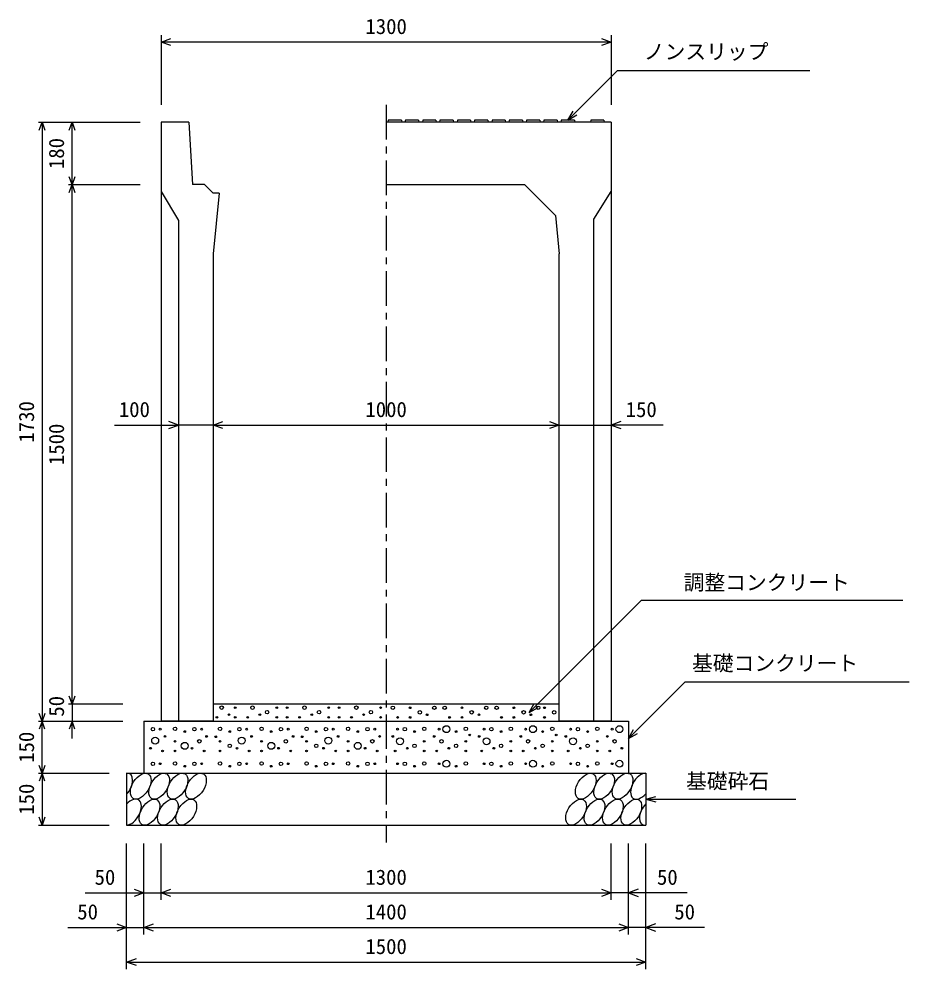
# Model space of a CAD drawing. Units: millimetres, scale not verified. Extents: x -16800 to 16800, y -5940 to 5940.
# Drawn here: x 7339 to 9911, y -2928 to -184 of the extents above; entities that cross this region are included whole.
import ezdxf
from ezdxf.enums import TextEntityAlignment as Align

# ---------------------------------------------------------------- set-up
doc = ezdxf.new("R2010")
doc.units = ezdxf.units.MM
doc.header["$LTSCALE"] = 20
doc.linetypes.add('CHAIN1', pattern=[8, 5, -1, 1, -1])
for name, color, linetype, lineweight in [('0-0_DIM', 7, 'Continuous', 25), ('0-2_HATCH', 6, 'Continuous', 25), ('0-5_OUTLINE', 3, 'Continuous', 25)]:
    doc.layers.add(name, color=color, linetype=linetype, lineweight=lineweight)
doc.styles.add('ＭＳ ゴシック', font='')
doc.styles.get('ＭＳ ゴシック').set_extended_font_data('MS Gothic')

msp = doc.modelspace()

# ---------------------------------------------------------------- linework, layer by layer
at = {"layer": '0-0_DIM'}
for p, q in [((7750.08, -230.32), (7750.08, -432.06)), ((9050.08, -230.32), (9050.08, -432.06)), ((9050.08, -250.32), (7750.08, -250.32)), ((8924.88, -475.56), (9067.09, -333.35)), ((9623.98, -333.35), (9067.09, -333.35)), ((8924.88, -475.56), (8939.88, -449.58)), ((8924.88, -475.56), (8950.86, -460.56)), ((7395.8, -482.06), (7689.13, -482.06)), ((7405.8, -482.06), (7405.8, -2212.06)), ((7492.46, -662.06), (7492.46, -482.06)), ((7482.46, -662.06), (7689.13, -662.06)), ((7492.46, -2162.06), (7492.46, -662.06)), ((7615.42, -1356.61), (7800, -1356.61)), ((7900, -1356.61), (7800, -1356.61)), ((7900, -1356.61), (8900, -1356.61)), ((8900, -1356.61), (9050, -1356.61)), ((9200, -1356.61), (9050, -1356.61)), ((9263.65, -2098.38), (9100, -2262.04)), ((9263.65, -2098.38), (9910.53, -2098.38)), ((7482.46, -2162.06), (7639.13, -2162.06)), ((7492.46, -2162.06), (7492.46, -2212.06)), ((8812.94, -2187.04), (8827.94, -2161.06)), ((8812.94, -2187.04), (8838.92, -2172.04)), ((7395.8, -2212.06), (7639.13, -2212.06)), ((7405.8, -2362.06), (7405.8, -2212.06)), ((7492.46, -2262.06), (7492.46, -2212.06)), ((9100, -2262.04), (9115, -2236.06)), ((9100, -2262.04), (9125.98, -2247.04)), ((7395.8, -2362.06), (7600, -2362.06)), ((7405.8, -2362.06), (7405.8, -2512.06)), ((9150, -2437.04), (9178.98, -2429.27)), ((9150, -2437.04), (9583.31, -2437.04)), ((9150, -2437.04), (9178.98, -2444.8)), ((7395.8, -2512.06), (7600, -2512.06)), ((7650, -2927.58), (7650, -2565.23)), ((7700, -2827.58), (7700, -2565.23)), ((7750, -2727.58), (7750, -2565.23)), ((9050, -2727.58), (9050, -2565.23)), ((9100, -2827.58), (9100, -2565.23)), ((9150, -2927.58), (9150, -2565.23)), ((7530, -2707.58), (7750, -2707.58)), ((7750, -2707.58), (9050, -2707.58)), ((9270, -2707.58), (9050, -2707.58)), ((7480, -2807.58), (7700, -2807.58)), ((7700, -2807.58), (9100, -2807.58)), ((9320, -2807.58), (9100, -2807.58)), ((7650, -2907.58), (9150, -2907.58))]:
    msp.add_line(p, q, dxfattribs=at)
at = {"layer": '0-0_DIM', "linetype": 'CHAIN1'}
msp.add_line((8400, -432.06), (8400, -2562.06), dxfattribs=at)
at = {"layer": '0-0_DIM'}
for points in [[(7778.3, -260.58), (7750.11, -250.32), (7778.3, -240.06)], [(9021.92, -240.06), (9050.11, -250.32), (9021.92, -260.58)], [(7397.59, -504.61), (7405.8, -482.06), (7414.01, -504.61)], [(7484.26, -504.61), (7492.46, -482.06), (7500.67, -504.61)], [(7500.67, -639.51), (7492.46, -662.06), (7484.26, -639.51)], [(7484.26, -684.61), (7492.46, -662.06), (7500.67, -684.61)], [(7771.81, -1366.88), (7800, -1356.61), (7771.81, -1346.35)], [(7928.19, -1366.88), (7900, -1356.61), (7928.19, -1346.35)], [(8871.81, -1346.35), (8900, -1356.61), (8871.81, -1366.88)], [(9078.19, -1346.35), (9050, -1356.61), (9078.19, -1366.88)], [(8812.94, -2187.04), (9137.4, -1862.57), (9893.02, -1862.57)], [(7500.67, -2139.51), (7492.46, -2162.06), (7484.26, -2139.51)], [(7414.01, -2189.51), (7405.8, -2212.06), (7397.59, -2189.51)], [(7414.01, -2234.61), (7405.8, -2212.06), (7397.59, -2234.61)], [(7500.67, -2234.61), (7492.46, -2212.06), (7484.26, -2234.61)], [(7414.01, -2339.51), (7405.8, -2362.06), (7397.59, -2339.51)], [(7414.01, -2384.61), (7405.8, -2362.06), (7397.59, -2384.61)], [(7414.01, -2489.51), (7405.8, -2512.06), (7397.59, -2489.51)], [(7671.81, -2697.32), (7700, -2707.58), (7671.81, -2717.84)], [(7778.19, -2717.84), (7750, -2707.58), (7778.19, -2697.32)], [(9021.81, -2697.32), (9050, -2707.58), (9021.81, -2717.84)], [(9128.19, -2697.32), (9100, -2707.58), (9128.19, -2717.84)], [(7621.81, -2797.32), (7650, -2807.58), (7621.81, -2817.84)], [(7728.19, -2817.84), (7700, -2807.58), (7728.19, -2797.32)], [(9071.81, -2797.32), (9100, -2807.58), (9071.81, -2817.84)], [(9178.19, -2797.32), (9150, -2807.58), (9178.19, -2817.84)], [(7678.19, -2917.84), (7650, -2907.58), (7678.19, -2897.32)], [(9121.81, -2897.32), (9150, -2907.58), (9121.81, -2917.84)]]:
    msp.add_lwpolyline(points, dxfattribs=at)
at = {"layer": '0-2_HATCH'}
for p, q in [((8443.88, -475.56), (8444.88, -482.06)), ((8493.38, -475.55), (8494.38, -482.05)), ((8543.88, -475.56), (8544.88, -482.06)), ((8593.38, -475.55), (8594.38, -482.05)), ((8643.88, -475.56), (8644.88, -482.06)), ((8693.38, -475.56), (8694.38, -482.06)), ((8743.88, -475.56), (8744.88, -482.06)), ((8793.38, -475.56), (8794.38, -482.06)), ((8843.88, -475.56), (8844.88, -482.06)), ((8893.88, -475.56), (8894.88, -482.06)), ((8943.88, -475.56), (8944.88, -482.06)), ((9028.88, -475.56), (9029.88, -482.06))]:
    msp.add_line(p, q, dxfattribs=at)
for points in [[(8443.88, -475.56), (8405.88, -475.56), (8404.88, -482.06)], [(8493.38, -475.55), (8455.38, -475.55), (8454.38, -482.05)], [(8543.88, -475.56), (8505.88, -475.56), (8504.88, -482.06)], [(8593.38, -475.55), (8555.38, -475.55), (8554.38, -482.05)], [(8643.88, -475.56), (8605.88, -475.56), (8604.88, -482.06)], [(8693.38, -475.56), (8655.38, -475.56), (8654.38, -482.06)], [(8743.88, -475.56), (8705.88, -475.56), (8704.88, -482.06)], [(8793.38, -475.56), (8755.38, -475.56), (8754.38, -482.06)], [(8843.88, -475.56), (8805.88, -475.56), (8804.88, -482.06)], [(8893.88, -475.56), (8855.88, -475.56), (8854.88, -482.06)], [(8943.88, -475.56), (8905.88, -475.56), (8904.88, -482.06)], [(9028.88, -475.56), (8990.88, -475.56), (8989.88, -482.06)]]:
    msp.add_lwpolyline(points, dxfattribs=at)
for centre, radius in [((7924.86, -2172.75), 5), ((7945.89, -2192.89), 2.5), ((7963.97, -2172.75), 2.5), ((8013.88, -2172.75), 5), ((8034.9, -2192.89), 2.5), ((8055.93, -2185.88), 5), ((8083.97, -2172.75), 2.5), ((8113.97, -2172.75), 2.5), ((8163.88, -2172.75), 5), ((8184.9, -2192.89), 2.5), ((8205.93, -2185.88), 5), ((8233.97, -2172.75), 2.5), ((8263.97, -2172.75), 2.5), ((8313.88, -2172.75), 5), ((8334.9, -2192.89), 2.5), ((8355.93, -2185.88), 5), ((8383.97, -2172.75), 2.5), ((8419.13, -2173.03), 5), ((8469.04, -2173.03), 2.5), ((8497.08, -2186.17), 5), ((8518.11, -2193.17), 2.5), ((8539.13, -2173.03), 5), ((8569.13, -2173.03), 5), ((8619.04, -2173.03), 2.5), ((8647.08, -2186.17), 5), ((8668.11, -2193.17), 2.5), ((8689.13, -2173.03), 5), ((8719.13, -2173.03), 5), ((8769.04, -2173.03), 2.5), ((8797.08, -2186.17), 5), ((8818.11, -2193.17), 2.5), ((8839.13, -2173.03), 5), ((8857.34, -2173.03), 2.5), ((8885.38, -2186.17), 5), ((7910.84, -2200.76), 2.5), ((7963.97, -2200.76), 2.5), ((7999.86, -2200.76), 2.5), ((8083.97, -2200.76), 2.5), ((8113.97, -2200.76), 2.5), ((8149.86, -2200.76), 2.5), ((8233.97, -2200.76), 2.5), ((8263.97, -2200.76), 2.5), ((8299.86, -2200.76), 2.5), ((8383.97, -2200.76), 2.5), ((8433.15, -2201.05), 2.5), ((8469.04, -2201.05), 2.5), ((8583.15, -2201.05), 2.5), ((8619.04, -2201.05), 2.5), ((8733.15, -2201.05), 2.5), ((8769.04, -2201.05), 2.5), ((8857.34, -2201.05), 2.5), ((7726.04, -2234.88), 5), ((7747.07, -2234.88), 2.5), ((7789.97, -2234.01), 5), ((7818.01, -2241.89), 2.5), ((7846.04, -2234.88), 5), ((7867.07, -2234.88), 2.5), ((7919.97, -2234.01), 5), ((7948.01, -2241.89), 2.5), ((7976.04, -2234.88), 5), ((7997.07, -2234.88), 2.5), ((8039.97, -2234.01), 5), ((8068.01, -2241.89), 2.5), ((8096.04, -2234.88), 5), ((8117.07, -2234.88), 2.5), ((8169.97, -2234.01), 5), ((8198.01, -2241.89), 2.5), ((8226.04, -2234.88), 5), ((8247.07, -2234.88), 2.5), ((8289.97, -2234.01), 5), ((8318.01, -2241.89), 2.5), ((8346.04, -2234.88), 5), ((8367.07, -2234.88), 2.5), ((8432.93, -2234.88), 2.5), ((8453.96, -2234.88), 5), ((8481.99, -2241.89), 2.5), ((8510.03, -2234.01), 5), ((8552.93, -2234.88), 2.5), ((8573.96, -2234.88), 10), ((8601.99, -2241.89), 2.5), ((8630.03, -2234.01), 5), ((8641.37, -2251.58), 2.5), ((8682.93, -2234.88), 2.5), ((8703.96, -2234.88), 5), ((8731.99, -2241.89), 2.5), ((8760.03, -2234.01), 5), ((8802.93, -2234.88), 2.5), ((8823.96, -2234.88), 10), ((8851.99, -2241.89), 2.5), ((8880.03, -2234.01), 5), ((8891.37, -2251.58), 2.5), ((8932.93, -2234.88), 2.5), ((8953.96, -2234.88), 5), ((8981.99, -2241.89), 2.5), ((9010.03, -2234.01), 5), ((9052.93, -2234.88), 2.5), ((9073.96, -2234.88), 10), ((7732.58, -2267.9), 10), ((7761.09, -2255.9), 2.5), ((7789.97, -2269.9), 2.5), ((7818.01, -2283.03), 10), ((7860.06, -2269.9), 5), ((7881.09, -2255.9), 2.5), ((7907.55, -2256.8), 2.5), ((7919.97, -2269.9), 2.5), ((7982.58, -2267.9), 10), ((8011.09, -2255.9), 2.5), ((8039.97, -2269.9), 2.5), ((8068.01, -2283.03), 10), ((8110.06, -2269.9), 5), ((8131.09, -2255.9), 2.5), ((8157.55, -2256.8), 2.5), ((8169.97, -2269.9), 2.5), ((8232.58, -2267.9), 10), ((8261.09, -2255.9), 2.5), ((8289.97, -2269.9), 2.5), ((8318.01, -2283.03), 10), ((8360.06, -2269.9), 5), ((8381.09, -2255.9), 2.5), ((8418.91, -2255.9), 2.5), ((8439.94, -2269.9), 10), ((8510.03, -2269.9), 2.5), ((8538.91, -2255.9), 2.5), ((8559.94, -2269.9), 5), ((8630.03, -2269.9), 2.5), ((8668.91, -2255.9), 2.5), ((8689.94, -2269.9), 10), ((8760.03, -2269.9), 2.5), ((8788.91, -2255.9), 2.5), ((8809.94, -2269.9), 5), ((8880.03, -2269.9), 2.5), ((8918.91, -2255.9), 2.5), ((8939.94, -2269.9), 10), ((9010.03, -2269.9), 2.5), ((9038.91, -2255.9), 2.5), ((9059.94, -2269.9), 5), ((7719.03, -2290.04), 2.5), ((7754.08, -2297.92), 2.5), ((7789.97, -2297.92), 2.5), ((7839.03, -2290.04), 2.5), ((7874.08, -2297.92), 2.5), ((7919.97, -2297.92), 2.5), ((7948.01, -2283.03), 5), ((7969.03, -2290.04), 2.5), ((8004.08, -2297.92), 2.5), ((8039.97, -2297.92), 2.5), ((8089.03, -2290.04), 2.5), ((8124.08, -2297.92), 2.5), ((8169.97, -2297.92), 2.5), ((8198.01, -2283.03), 5), ((8219.03, -2290.04), 2.5), ((8254.08, -2297.92), 2.5), ((8289.97, -2297.92), 2.5), ((8339.03, -2290.04), 2.5), ((8374.08, -2297.92), 2.5), ((8425.92, -2297.92), 2.5), ((8460.97, -2290.04), 2.5), ((8481.99, -2283.03), 5), ((8510.03, -2297.92), 2.5), ((8545.92, -2297.92), 2.5), ((8580.97, -2290.04), 2.5), ((8601.99, -2283.03), 5), ((8630.03, -2297.92), 2.5), ((8675.92, -2297.92), 2.5), ((8710.97, -2290.04), 2.5), ((8731.99, -2283.03), 5), ((8760.03, -2297.92), 2.5), ((8795.92, -2297.92), 2.5), ((8830.97, -2290.04), 2.5), ((8851.99, -2283.03), 5), ((8880.03, -2297.92), 2.5), ((8925.92, -2297.92), 2.5), ((8960.97, -2290.04), 2.5), ((8981.99, -2283.03), 5), ((9010.03, -2297.92), 2.5), ((9045.92, -2297.92), 2.5), ((9080.97, -2290.04), 2.5), ((7726.04, -2334.88), 5), ((7789.97, -2334.01), 5), ((7846.04, -2334.88), 5), ((7919.97, -2334.01), 5), ((7976.04, -2334.88), 5), ((8039.97, -2334.01), 5), ((8096.04, -2334.88), 5), ((8169.97, -2334.01), 5), ((8226.04, -2334.88), 5), ((8289.97, -2334.01), 5), ((8346.04, -2334.88), 5), ((8453.96, -2334.88), 5), ((8510.03, -2334.01), 5), ((8573.96, -2334.88), 10), ((8630.03, -2334.01), 5), ((8703.96, -2334.88), 5), ((8760.03, -2334.01), 5), ((8823.96, -2334.88), 10), ((8880.03, -2334.01), 5), ((8953.96, -2334.88), 5), ((9010.03, -2334.01), 5), ((9073.96, -2334.88), 10), ((7747.07, -2334.88), 2.5), ((7818.01, -2341.89), 2.5), ((7867.07, -2334.88), 2.5), ((7948.01, -2341.89), 2.5), ((7997.07, -2334.88), 2.5), ((8068.01, -2341.89), 2.5), ((8117.07, -2334.88), 2.5), ((8198.01, -2341.89), 2.5), ((8247.07, -2334.88), 2.5), ((8318.01, -2341.89), 2.5), ((8367.07, -2334.88), 2.5), ((8432.93, -2334.88), 2.5), ((8481.99, -2341.89), 2.5), ((8552.93, -2334.88), 2.5), ((8601.99, -2341.89), 2.5), ((8682.93, -2334.88), 2.5), ((8731.99, -2341.89), 2.5), ((8802.93, -2334.88), 2.5), ((8851.99, -2341.89), 2.5), ((8932.93, -2334.88), 2.5), ((8981.99, -2341.89), 2.5), ((9052.93, -2334.88), 2.5)]:
    msp.add_circle(centre, radius, dxfattribs=at)
for centre in [(7690.84, -2399.58), (7744.05, -2399.58), (7797.26, -2399.58), (7850.47, -2399.58), (8976.51, -2399.58), (9029.72, -2399.58), (9082.93, -2399.58), (7716.16, -2474.57), (7769.37, -2474.57), (7822.58, -2474.57), (8948.63, -2474.57), (9001.84, -2474.57), (9055.04, -2474.57), (9108.25, -2474.57)]:
    msp.add_ellipse(centre, major_axis=(21.81, 35.31), ratio=0.5792, dxfattribs=at)
for centre, start_param, end_param in [((7637.64, -2399.58), 4.385593, 6.6745444), ((9136.14, -2399.58), 0.3357715, 4.4411806), ((7662.96, -2474.57), 3.5111464, 7.548991), ((9161.46, -2474.57), 1.2110787, 3.5658734)]:
    msp.add_ellipse(centre, major_axis=(21.81, 35.31), ratio=0.5792, start_param=start_param, end_param=end_param, dxfattribs=at)
at = {"layer": '0-5_OUTLINE'}
for p, q in [((7830, -482.06), (7750, -482.06)), ((7750, -482.06), (7750, -2212.06)), ((7830, -482.06), (7840, -662.06)), ((9050, -482.06), (8400, -482.06)), ((9050, -482.06), (9050, -2212.06)), ((7750, -682.06), (7800, -765.4)), ((7875, -662.06), (7840, -662.06)), ((7875, -662.06), (7900, -687.06)), ((8400, -662.06), (8800, -662.06)), ((8800, -662.06), (8888.89, -750.95)), ((9000, -762.06), (9050, -682.06)), ((7917.5, -687.06), (7900, -862.06)), ((7917.5, -687.06), (7900, -687.06)), ((7800, -765.4), (7800, -2212.06)), ((8888.89, -750.95), (8900, -862.06)), ((9000, -2212.06), (9000, -762.06)), ((7900, -862.06), (7900, -2212.06)), ((8900, -2212.06), (8900, -862.06)), ((7900, -2162.06), (8900, -2162.06)), ((7700, -2212.06), (9100, -2212.06)), ((7700, -2212.06), (7700, -2362.06)), ((7900, -2212.06), (7750, -2212.06)), ((9050, -2212.06), (8900, -2212.06)), ((9100, -2212.06), (9100, -2362.06)), ((7650, -2362.06), (9150, -2362.06)), ((7650, -2362.06), (7650, -2512.06)), ((9150, -2362.06), (9150, -2512.06)), ((7650, -2512.06), (9150, -2512.06))]:
    msp.add_line(p, q, dxfattribs=at)

# ---------------------------------------------------------------- texts
at = {"layer": '0-0_DIM', "style": 'ＭＳ ゴシック'}
for s, p in [('1300', (8340.08, -240.32)), ('ノンスリップ', (9144.4, -313.17)), ('100', (7627.64, -1346.61)), ('1000', (8340, -1346.61)), ('150', (9092.02, -1346.61)), ('調整コンクリート', (9259.46, -1846.15)), ('基礎コンクリート', (9283.65, -2079.65)), ('基礎砕石', (9266.32, -2419.87)), ('50', (7557.56, -2697.58)), ('1300', (8340, -2697.58)), ('50', (9182.44, -2697.58)), ('50', (7507.56, -2797.58)), ('1400', (8340, -2797.58)), ('50', (9232.44, -2797.58)), ('1500', (8340, -2897.58))]:
    msp.add_text(s, height=43.99, dxfattribs=at).set_placement(p, align=Align.BOTTOM_LEFT)
for s, p in [('180', (7482.46, -617.06)), ('1730', (7395.8, -1407.06)), ('1500', (7482.46, -1472.06)), ('50', (7482.46, -2198.74)), ('150', (7395.8, -2332.06)), ('150', (7395.8, -2482.06))]:
    msp.add_text(s, height=43.99, rotation=90, dxfattribs=at).set_placement(p, align=Align.BOTTOM_LEFT)

doc.saveas('drawing.dxf')
